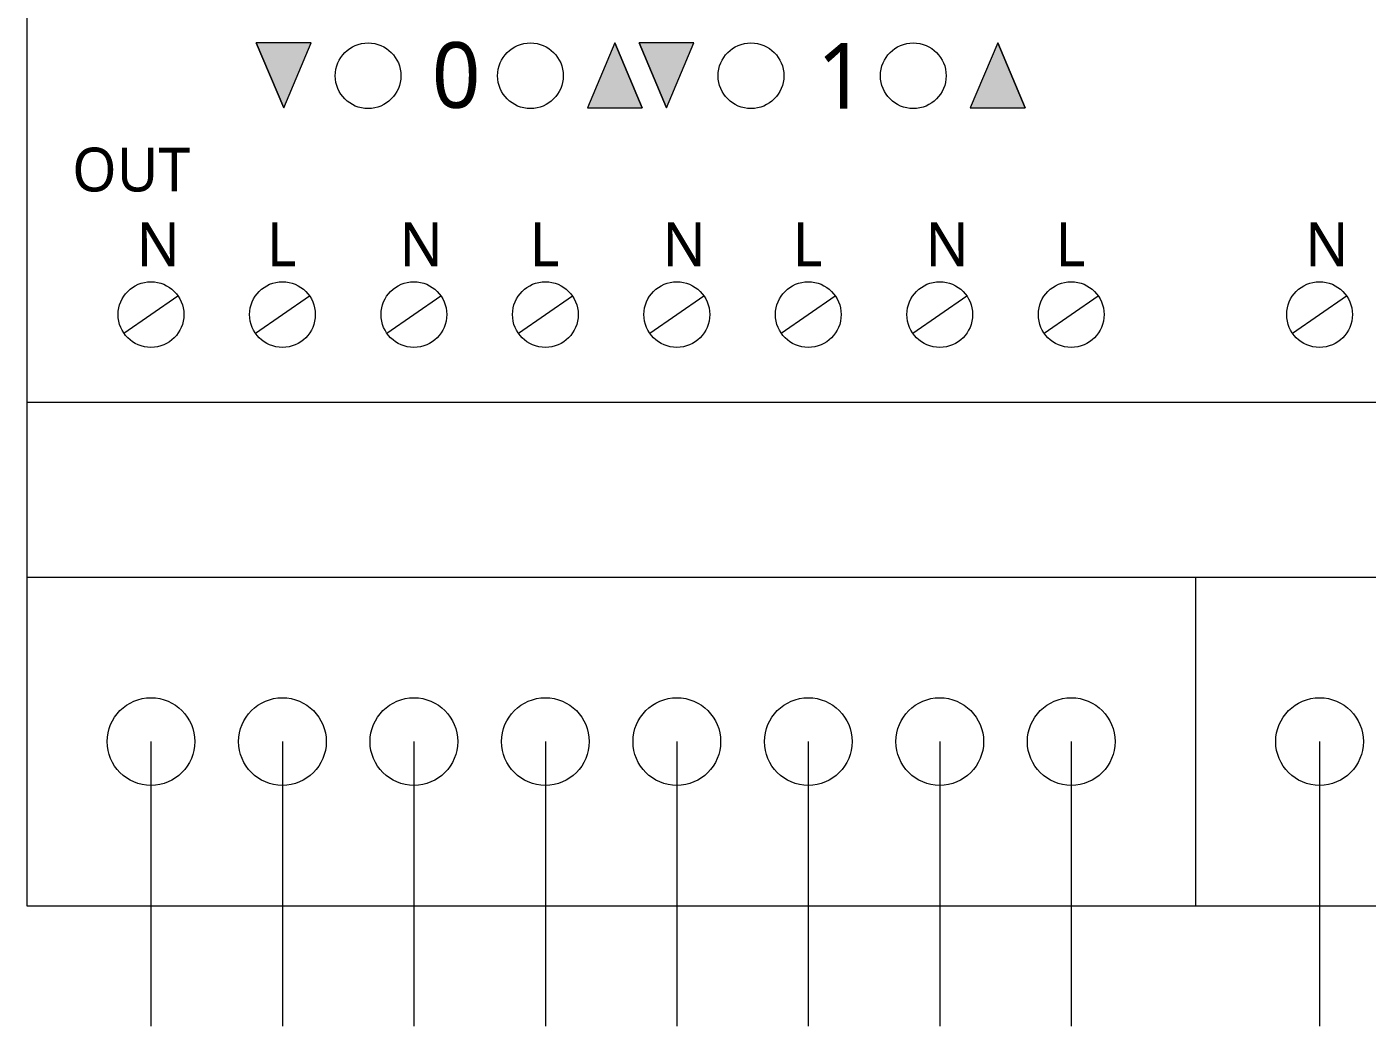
# Model space of a CAD drawing. Header units: millimetres. Extents: x 30 to 190, y -69 to 31.
# Drawn here: x 30.3 to 91.5, y -69.5 to -23.9 of the extents above; entities that cross this region are included whole.
import ezdxf

# ---------------------------------------------------------------- set-up
doc = ezdxf.new("R2010")
doc.units = ezdxf.units.MM
doc.header["$LTSCALE"] = 20
doc.layers.add('Ontwerplaag-1', color=7, linetype='Continuous')
doc.styles.add('@Malgun Gothic', font='malgun.ttf')

msp = doc.modelspace()

# ---------------------------------------------------------------- hatches: boundary and pattern name
at = {"layer": 'Ontwerplaag-1', "linetype": 'Continuous', "lineweight": 5, "transparency": 33554687}
h = msp.add_hatch(color=256, dxfattribs=at)
h.set_gradient(color1=(255, 255, 255))
h.paths.add_polyline_path([(42.001, -27.56), (43.251, -24.592), (40.751, -24.592)])
h = msp.add_hatch(color=256, dxfattribs=at)
h.set_gradient(color1=(255, 255, 255))
h.paths.add_polyline_path([(57.112, -24.592), (55.862, -27.56), (58.362, -27.56)])
h = msp.add_hatch(color=256, dxfattribs=at)
h.set_gradient(color1=(255, 255, 255))
h.paths.add_polyline_path([(59.476, -27.56), (60.726, -24.592), (58.226, -24.592)])
h = msp.add_hatch(color=256, dxfattribs=at)
h.set_gradient(color1=(255, 255, 255))
h.paths.add_polyline_path([(74.588, -24.592), (73.338, -27.56), (75.838, -27.56)])

# ---------------------------------------------------------------- linework, layer by layer
at = {"layer": 'Ontwerplaag-1', "color": 7, "linetype": 'Continuous', "lineweight": 5, "transparency": 33554687}
for p, q in [((30.277, 26), (30.277, -64)), ((30.277, 26), (30.277, -64)), ((43.251, -24.592), (40.751, -24.592)), ((42.001, -27.56), (40.751, -24.592)), ((42.001, -27.56), (43.251, -24.592)), ((57.112, -24.592), (55.862, -27.56)), ((57.112, -24.592), (58.362, -27.56)), ((60.726, -24.592), (58.226, -24.592)), ((59.476, -27.56), (58.226, -24.592)), ((59.476, -27.56), (60.726, -24.592)), ((74.588, -24.592), (73.338, -27.56)), ((74.588, -24.592), (75.838, -27.56)), ((55.862, -27.56), (58.362, -27.56)), ((73.338, -27.56), (75.838, -27.56)), ((34.711, -37.855), (37.176, -36.145)), ((40.711, -37.855), (43.176, -36.145)), ((46.711, -37.855), (49.176, -36.145)), ((52.711, -37.855), (55.176, -36.145)), ((58.711, -37.855), (61.176, -36.145)), ((64.711, -37.855), (67.176, -36.145)), ((70.711, -37.855), (73.176, -36.145)), ((76.711, -37.855), (79.176, -36.145)), ((88.044, -37.855), (90.51, -36.145)), ((30.277, -41), (190.277, -41)), ((30.277, -41), (190.277, -41)), ((190.277, -49), (30.277, -49)), ((190.277, -49), (30.277, -49)), ((83.61, -49), (83.61, -64)), ((35.944, -56.5), (35.944, -69.5)), ((41.944, -56.5), (41.944, -69.5)), ((47.944, -56.5), (47.944, -69.5)), ((53.944, -56.5), (53.944, -69.5)), ((59.944, -56.5), (59.944, -69.5)), ((65.944, -56.5), (65.944, -69.5)), ((71.944, -56.5), (71.944, -69.5)), ((77.944, -56.5), (77.944, -69.5)), ((89.277, -56.5), (89.277, -69.5)), ((30.277, -64), (190.277, -64)), ((30.277, -64), (190.277, -64))]:
    msp.add_line(p, q, dxfattribs=at)
at = {"layer": 'Ontwerplaag-1', "color": 7, "linetype": 'Continuous', "lineweight": 5, "transparency": 33554687, "flags": 128}
for points in [[(42.001, -27.56), (43.251, -24.592), (40.751, -24.592)], [(57.112, -24.592), (55.862, -27.56), (58.362, -27.56)], [(59.476, -27.56), (60.726, -24.592), (58.226, -24.592)], [(74.588, -24.592), (73.338, -27.56), (75.838, -27.56)]]:
    msp.add_lwpolyline(points, close=True, dxfattribs=at)
at = {"layer": 'Ontwerplaag-1', "color": 7, "linetype": 'Continuous', "lineweight": 5, "transparency": 33554687}
for centre, radius in [((45.852, -26.092), 1.5), ((53.261, -26.092), 1.5), ((63.328, -26.092), 1.5), ((70.736, -26.092), 1.5), ((35.944, -37), 1.5), ((41.944, -37), 1.5), ((47.944, -37), 1.5), ((53.944, -37), 1.5), ((59.944, -37), 1.5), ((65.944, -37), 1.5), ((71.944, -37), 1.5), ((77.944, -37), 1.5), ((89.277, -37), 1.5), ((35.944, -56.5), 2), ((41.944, -56.5), 2), ((47.944, -56.5), 2), ((53.944, -56.5), 2), ((59.944, -56.5), 2), ((65.944, -56.5), 2), ((71.944, -56.5), 2), ((77.944, -56.5), 2), ((89.277, -56.5), 2)]:
    msp.add_circle(centre, radius, dxfattribs=at)

# ---------------------------------------------------------------- texts
at = {"layer": 'Ontwerplaag-1', "color": 7, "transparency": 33554687, "attachment_point": 7, "style": '@Malgun Gothic'}
for s, insert, char_height, line_spacing_factor in [('0', (48.756, -27.601), 3, 0.669344), ('1', (66.333, -27.601), 3, 0.669344), ('OUT', (32.345, -31.405), 2, 1.004011), ('N', (35.288, -34.792), 2, 1.004011), ('L', (41.224, -34.792), 2, 1.004011), ('N', (47.288, -34.792), 2, 1.004011), ('L', (53.224, -34.792), 2, 1.004011), ('N', (59.288, -34.792), 2, 1.004011), ('L', (65.224, -34.792), 2, 1.004011), ('N', (71.288, -34.792), 2, 1.004011), ('L', (77.224, -34.792), 2, 1.004011), ('N', (88.622, -34.792), 2, 1.004011)]:
    msp.add_mtext(s, dxfattribs=dict(at, insert=insert, char_height=char_height, line_spacing_factor=line_spacing_factor))

doc.saveas('drawing.dxf')
